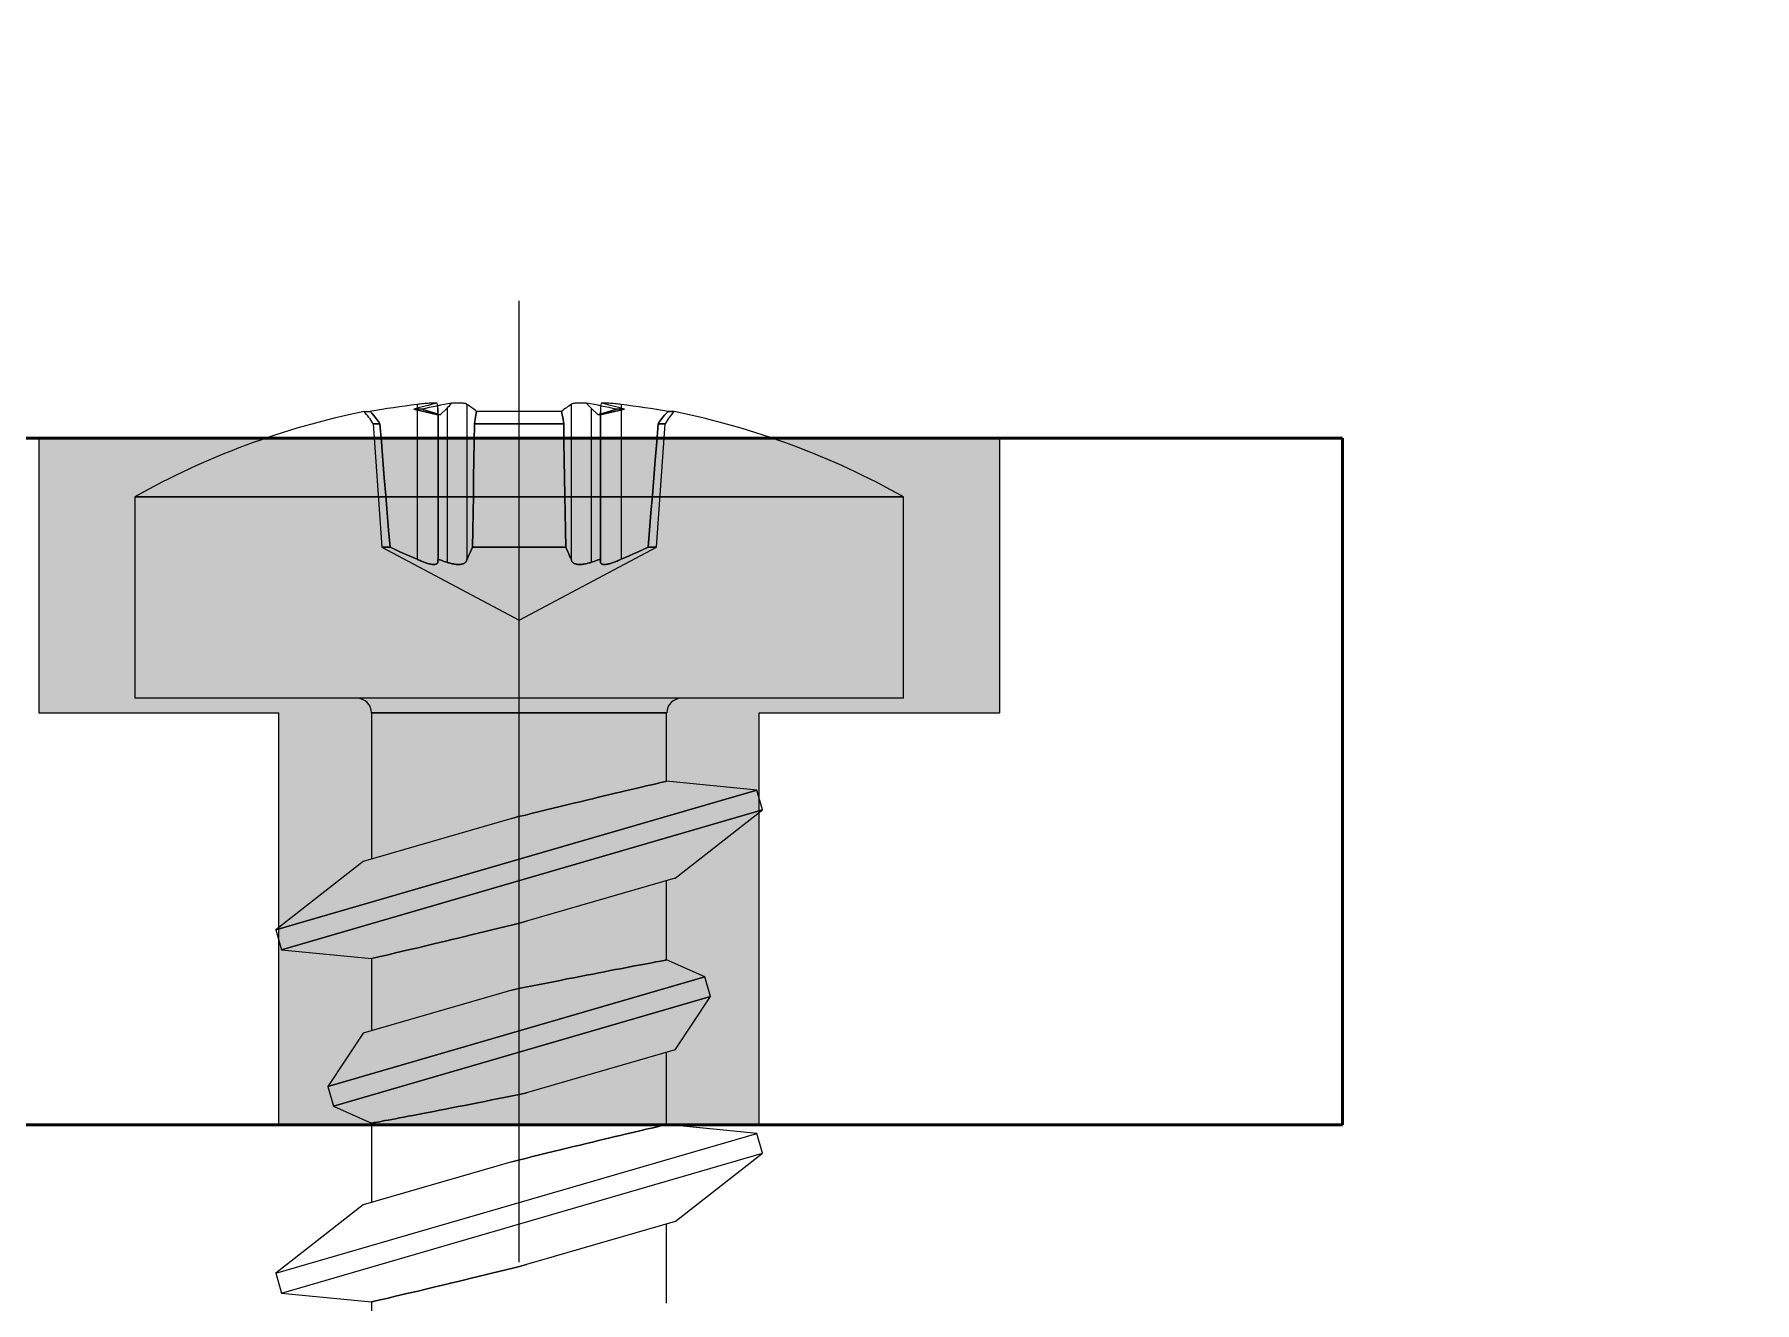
# Model space of a CAD drawing. Header units: millimetres. Extents: x -104 to 89, y -157 to 123.
# Drawn here: x 40.58 to 53.11, y 68.71 to 77.94 of the extents above; entities that cross this region are included whole.
import ezdxf

# ---------------------------------------------------------------- set-up
doc = ezdxf.new("R2010")
doc.units = ezdxf.units.MM
doc.header["$MEASUREMENT"] = 0
doc.linetypes.add('ACAD_ISO02W100', pattern=[15, 12, -3])
for name, color, linetype, lineweight, true_color in [('Board', 18, 'Continuous', 50, 0x000000), ('Board ... BD Dimensions', 18, 'Continuous', 13, 0x000000), ('bore', 18, 'Continuous', 13, 0x000000), ('Box Hatch', 9, 'Continuous', 25, 0xc0c0c0), ('Construction', 18, 'ACAD_ISO02W100', 13, 0x000000), ('Frame', 18, 'Continuous', 50, 0x000000)]:
    doc.layers.add(name, color=color, linetype=linetype, lineweight=lineweight, true_color=true_color)
doc.layers.add('MAIN-1', color=7, linetype='Continuous', true_color=0xffffff)
doc.layers.add('MAIN-2', color=7, linetype='Continuous', true_color=0xffffff)

msp = doc.modelspace()

# ---------------------------------------------------------------- hatches: boundary and pattern name
at = {"layer": 'Box Hatch'}
msp.add_hatch(color=256, dxfattribs=at).paths.add_polyline_path([(42.358, 70), (45.858, 70), (45.858, 73), (47.608, 73), (47.608, 75), (40.608, 75), (40.608, 73), (42.358, 73)], flags=0)

# ---------------------------------------------------------------- linework, layer by layer
at = {"layer": 'Board'}
for p, q in [((40.608, 75), (28.608, 75)), ((50.108, 75), (47.608, 75)), ((50.108, 70), (50.108, 75)), ((42.358, 70), (26.858, 70)), ((45.858, 70), (50.108, 70))]:
    msp.add_line(p, q, dxfattribs=at)
at = {"layer": 'Board ... BD Dimensions'}
msp.add_circle((37.593, 70), 22.174, dxfattribs=at)
at = {"layer": 'bore'}
for p, q in [((40.608, 75), (40.608, 73)), ((47.608, 75), (47.608, 73)), ((40.608, 73), (42.358, 73)), ((42.358, 70), (42.358, 73)), ((45.858, 70), (45.858, 73)), ((45.858, 73), (47.608, 73))]:
    msp.add_line(p, q, dxfattribs=at)
at = {"layer": 'Construction'}
msp.add_line((44.108, 69), (44.108, 76), dxfattribs=at)
at = {"layer": 'Frame'}
for p, q in [((40.608, 75), (47.608, 75)), ((42.358, 70), (45.858, 70))]:
    msp.add_line(p, q, dxfattribs=at)
at = {"layer": 'MAIN-1'}
for p, q in [((42.978, 75.195), (43.022, 75.195)), ((43.377, 75.248), (43.366, 75.246)), ((43.388, 75.249), (43.377, 75.248)), ((43.399, 75.25), (43.388, 75.249)), ((43.411, 75.252), (43.399, 75.25)), ((43.422, 75.253), (43.411, 75.252)), ((43.432, 75.254), (43.422, 75.253)), ((43.443, 75.254), (43.432, 75.254)), ((43.452, 75.255), (43.443, 75.254)), ((43.462, 75.256), (43.452, 75.255)), ((43.47, 75.256), (43.462, 75.256)), ((43.478, 75.256), (43.47, 75.256)), ((43.485, 75.256), (43.478, 75.256)), ((43.492, 75.256), (43.485, 75.256)), ((43.498, 75.256), (43.492, 75.256)), ((43.503, 75.256), (43.498, 75.256)), ((43.507, 75.255), (43.503, 75.256)), ((43.511, 75.255), (43.507, 75.255)), ((43.627, 75.255), (43.616, 75.255)), ((43.638, 75.256), (43.627, 75.255)), ((43.649, 75.256), (43.638, 75.256)), ((43.659, 75.256), (43.649, 75.256)), ((43.669, 75.256), (43.659, 75.256)), ((43.677, 75.256), (43.669, 75.256)), ((43.685, 75.256), (43.677, 75.256)), ((43.693, 75.256), (43.685, 75.256)), ((43.7, 75.255), (43.693, 75.256)), ((43.706, 75.254), (43.7, 75.255)), ((43.712, 75.254), (43.706, 75.254)), ((43.717, 75.253), (43.712, 75.254)), ((43.721, 75.252), (43.717, 75.253)), ((43.724, 75.25), (43.721, 75.252)), ((43.726, 75.249), (43.724, 75.25)), ((43.727, 75.248), (43.726, 75.249)), ((43.728, 75.246), (43.727, 75.248)), ((44.108, 75.195), (43.798, 75.195)), ((44.418, 75.195), (44.108, 75.195)), ((44.489, 75.248), (44.488, 75.246)), ((44.49, 75.249), (44.489, 75.248)), ((44.492, 75.25), (44.49, 75.249)), ((44.495, 75.252), (44.492, 75.25)), ((44.499, 75.253), (44.495, 75.252)), ((44.504, 75.254), (44.499, 75.253)), ((44.51, 75.254), (44.504, 75.254)), ((44.516, 75.255), (44.51, 75.254)), ((44.523, 75.256), (44.516, 75.255)), ((44.531, 75.256), (44.523, 75.256)), ((44.539, 75.256), (44.531, 75.256)), ((44.548, 75.256), (44.539, 75.256)), ((44.557, 75.256), (44.548, 75.256)), ((44.567, 75.256), (44.557, 75.256)), ((44.578, 75.256), (44.567, 75.256)), ((44.589, 75.255), (44.578, 75.256)), ((44.6, 75.255), (44.589, 75.255)), ((44.709, 75.255), (44.706, 75.255)), ((44.713, 75.256), (44.709, 75.255)), ((44.719, 75.256), (44.713, 75.256)), ((44.725, 75.256), (44.719, 75.256)), ((44.731, 75.256), (44.725, 75.256)), ((44.738, 75.256), (44.731, 75.256)), ((44.746, 75.256), (44.738, 75.256)), ((44.755, 75.256), (44.746, 75.256)), ((44.764, 75.255), (44.755, 75.256)), ((44.773, 75.254), (44.764, 75.255)), ((44.784, 75.254), (44.773, 75.254)), ((44.794, 75.253), (44.784, 75.254)), ((44.805, 75.252), (44.794, 75.253)), ((44.817, 75.25), (44.805, 75.252)), ((44.828, 75.249), (44.817, 75.25)), ((44.839, 75.248), (44.828, 75.249)), ((44.851, 75.246), (44.839, 75.248)), ((45.238, 75.195), (45.195, 75.195)), ((41.308, 74.574), (41.308, 73.108)), ((44.108, 74.574), (41.308, 74.574)), ((46.908, 74.574), (44.108, 74.574)), ((46.908, 73.108), (46.908, 74.574)), ((46.908, 73.108), (41.308, 73.108)), ((43.033, 73), (43.033, 71.936)), ((44.108, 73), (43.033, 73)), ((45.183, 73), (44.108, 73)), ((45.183, 72.503), (45.183, 73)), ((45.84, 72.439), (42.335, 71.42)), ((44.88, 72.432), (44.914, 72.44)), ((44.914, 72.44), (44.947, 72.448)), ((44.947, 72.448), (44.978, 72.455)), ((44.978, 72.455), (45.008, 72.462)), ((45.008, 72.462), (45.035, 72.469)), ((45.035, 72.469), (45.061, 72.475)), ((45.061, 72.475), (45.084, 72.48)), ((45.084, 72.48), (45.105, 72.485)), ((45.105, 72.485), (45.123, 72.489)), ((45.123, 72.489), (45.139, 72.493)), ((45.139, 72.493), (45.152, 72.496)), ((45.152, 72.496), (45.163, 72.499)), ((45.163, 72.499), (45.172, 72.501)), ((45.172, 72.501), (45.178, 72.502)), ((45.178, 72.502), (45.182, 72.503)), ((45.182, 72.503), (45.183, 72.503)), ((45.84, 72.439), (45.183, 72.503)), ((45.881, 72.295), (45.84, 72.439)), ((44.357, 72.307), (44.407, 72.319)), ((44.407, 72.319), (44.456, 72.331)), ((44.456, 72.331), (44.504, 72.343)), ((44.504, 72.343), (44.552, 72.354)), ((44.552, 72.354), (44.598, 72.365)), ((44.598, 72.365), (44.643, 72.376)), ((44.643, 72.376), (44.687, 72.386)), ((44.687, 72.386), (44.729, 72.396)), ((44.729, 72.396), (44.769, 72.406)), ((44.769, 72.406), (44.807, 72.415)), ((44.807, 72.415), (44.844, 72.424)), ((44.844, 72.424), (44.88, 72.432)), ((45.881, 72.295), (42.377, 71.276)), ((44.055, 72.232), (42.971, 71.918)), ((44.055, 72.232), (44.104, 72.245)), ((44.104, 72.245), (44.154, 72.257)), ((44.154, 72.257), (44.205, 72.27)), ((44.205, 72.27), (44.256, 72.282)), ((44.256, 72.282), (44.306, 72.294)), ((44.306, 72.294), (44.357, 72.307)), ((45.245, 71.797), (45.881, 72.295)), ((42.971, 71.918), (42.335, 71.42)), ((45.245, 71.797), (44.161, 71.483)), ((45.183, 71.202), (45.183, 71.779)), ((44.011, 71.445), (43.961, 71.433)), ((44.062, 71.458), (44.011, 71.445)), ((44.112, 71.47), (44.062, 71.458)), ((44.161, 71.483), (44.112, 71.47)), ((42.335, 71.42), (42.377, 71.276)), ((43.447, 71.309), (43.409, 71.3)), ((43.487, 71.319), (43.447, 71.309)), ((43.529, 71.329), (43.487, 71.319)), ((43.573, 71.339), (43.529, 71.329)), ((43.618, 71.35), (43.573, 71.339)), ((43.664, 71.361), (43.618, 71.35)), ((43.712, 71.372), (43.664, 71.361)), ((43.76, 71.384), (43.712, 71.372)), ((43.81, 71.396), (43.76, 71.384)), ((43.86, 71.408), (43.81, 71.396)), ((43.91, 71.421), (43.86, 71.408)), ((43.961, 71.433), (43.91, 71.421)), ((42.377, 71.276), (43.033, 71.212)), ((43.033, 71.212), (43.033, 70.686)), ((43.034, 71.212), (43.033, 71.212)), ((43.038, 71.213), (43.034, 71.212)), ((43.044, 71.214), (43.038, 71.213)), ((43.053, 71.216), (43.044, 71.214)), ((43.064, 71.219), (43.053, 71.216)), ((43.077, 71.222), (43.064, 71.219)), ((43.093, 71.226), (43.077, 71.222)), ((43.111, 71.23), (43.093, 71.226)), ((43.132, 71.235), (43.111, 71.23)), ((43.155, 71.24), (43.132, 71.235)), ((43.181, 71.246), (43.155, 71.24)), ((43.208, 71.253), (43.181, 71.246)), ((43.238, 71.26), (43.208, 71.253)), ((43.269, 71.267), (43.238, 71.26)), ((43.302, 71.275), (43.269, 71.267)), ((43.336, 71.283), (43.302, 71.275)), ((43.372, 71.291), (43.336, 71.283)), ((43.409, 71.3), (43.372, 71.291)), ((45.062, 71.179), (45.085, 71.183)), ((45.085, 71.183), (45.105, 71.187)), ((45.105, 71.187), (45.123, 71.191)), ((45.123, 71.191), (45.139, 71.194)), ((45.139, 71.194), (45.153, 71.196)), ((45.153, 71.196), (45.164, 71.198)), ((45.164, 71.198), (45.172, 71.2)), ((45.172, 71.2), (45.178, 71.201)), ((45.178, 71.201), (45.182, 71.202)), ((45.182, 71.202), (45.183, 71.202)), ((45.46, 71.079), (45.183, 71.202)), ((45.46, 71.079), (42.714, 70.28)), ((44.408, 71.053), (44.457, 71.063)), ((44.457, 71.063), (44.506, 71.072)), ((44.506, 71.072), (44.553, 71.081)), ((44.553, 71.081), (44.6, 71.09)), ((44.6, 71.09), (44.645, 71.099)), ((44.645, 71.099), (44.689, 71.108)), ((44.689, 71.108), (44.731, 71.116)), ((44.731, 71.116), (44.771, 71.124)), ((44.771, 71.124), (44.809, 71.131)), ((44.809, 71.131), (44.846, 71.138)), ((44.846, 71.138), (44.882, 71.145)), ((44.882, 71.145), (44.916, 71.151)), ((44.916, 71.151), (44.949, 71.158)), ((44.949, 71.158), (44.98, 71.164)), ((44.98, 71.164), (45.009, 71.169)), ((45.009, 71.169), (45.036, 71.174)), ((45.036, 71.174), (45.062, 71.179)), ((45.502, 70.935), (45.46, 71.079)), ((45.502, 70.935), (42.756, 70.136)), ((44.055, 70.982), (42.971, 70.668)), ((44.055, 70.982), (44.104, 70.993)), ((44.104, 70.993), (44.155, 71.003)), ((44.155, 71.003), (44.206, 71.013)), ((44.206, 71.013), (44.256, 71.023)), ((44.256, 71.023), (44.307, 71.033)), ((44.307, 71.033), (44.358, 71.043)), ((44.358, 71.043), (44.408, 71.053)), ((45.245, 70.547), (45.502, 70.935)), ((42.971, 70.668), (42.714, 70.28)), ((45.245, 70.547), (44.161, 70.233)), ((45.183, 70.003), (45.183, 70.529)), ((42.714, 70.28), (42.756, 70.136)), ((43.909, 70.182), (43.858, 70.172)), ((43.96, 70.192), (43.909, 70.182)), ((44.011, 70.202), (43.96, 70.192)), ((44.061, 70.212), (44.011, 70.202)), ((44.112, 70.222), (44.061, 70.212)), ((44.161, 70.233), (44.112, 70.222)), ((42.756, 70.136), (43.033, 70.013)), ((43.268, 70.057), (43.236, 70.051)), ((43.3, 70.064), (43.268, 70.057)), ((43.335, 70.07), (43.3, 70.064)), ((43.37, 70.077), (43.335, 70.07)), ((43.407, 70.084), (43.37, 70.077)), ((43.445, 70.091), (43.407, 70.084)), ((43.486, 70.099), (43.445, 70.091)), ((43.528, 70.107), (43.486, 70.099)), ((43.571, 70.116), (43.528, 70.107)), ((43.616, 70.125), (43.571, 70.116)), ((43.663, 70.134), (43.616, 70.125)), ((43.71, 70.143), (43.663, 70.134)), ((43.759, 70.152), (43.71, 70.143)), ((43.808, 70.162), (43.759, 70.152)), ((43.858, 70.172), (43.808, 70.162)), ((42.335, 68.92), (45.84, 69.939)), ((43.033, 70.013), (43.033, 69.436)), ((43.034, 70.013), (43.033, 70.013)), ((43.038, 70.014), (43.034, 70.013)), ((43.044, 70.015), (43.038, 70.014)), ((43.053, 70.017), (43.044, 70.015)), ((43.063, 70.019), (43.053, 70.017)), ((43.077, 70.021), (43.063, 70.019)), ((43.093, 70.024), (43.077, 70.021)), ((43.111, 70.028), (43.093, 70.024)), ((43.131, 70.032), (43.111, 70.028)), ((43.155, 70.036), (43.131, 70.032)), ((43.18, 70.041), (43.155, 70.036)), ((43.207, 70.046), (43.18, 70.041)), ((43.236, 70.051), (43.207, 70.046)), ((44.844, 69.924), (44.88, 69.932)), ((44.88, 69.932), (44.914, 69.94)), ((44.914, 69.94), (44.947, 69.948)), ((44.947, 69.948), (44.978, 69.955)), ((44.978, 69.955), (45.008, 69.962)), ((45.008, 69.962), (45.035, 69.969)), ((45.035, 69.969), (45.061, 69.975)), ((45.061, 69.975), (45.084, 69.98)), ((45.084, 69.98), (45.105, 69.985)), ((45.105, 69.985), (45.123, 69.989)), ((45.123, 69.989), (45.139, 69.993)), ((45.139, 69.993), (45.152, 69.996)), ((45.152, 69.996), (45.163, 69.999)), ((45.163, 69.999), (45.172, 70.001)), ((45.172, 70.001), (45.178, 70.002)), ((45.178, 70.002), (45.182, 70.003)), ((45.182, 70.003), (45.183, 70.003)), ((45.84, 69.939), (45.183, 70.003)), ((45.881, 69.795), (45.84, 69.939)), ((44.306, 69.794), (44.357, 69.807)), ((44.357, 69.807), (44.407, 69.819)), ((44.407, 69.819), (44.456, 69.831)), ((44.456, 69.831), (44.504, 69.843)), ((44.504, 69.843), (44.552, 69.854)), ((44.552, 69.854), (44.598, 69.865)), ((44.598, 69.865), (44.643, 69.876)), ((44.643, 69.876), (44.687, 69.886)), ((44.687, 69.886), (44.729, 69.896)), ((44.729, 69.896), (44.769, 69.906)), ((44.769, 69.906), (44.807, 69.915)), ((44.807, 69.915), (44.844, 69.924)), ((42.377, 68.776), (45.881, 69.795)), ((44.055, 69.732), (42.971, 69.418)), ((44.055, 69.732), (44.104, 69.745)), ((44.104, 69.745), (44.154, 69.757)), ((44.154, 69.757), (44.205, 69.77)), ((44.205, 69.77), (44.256, 69.782)), ((44.256, 69.782), (44.306, 69.794)), ((45.245, 69.297), (45.881, 69.795)), ((42.971, 69.418), (42.335, 68.92)), ((45.245, 69.297), (44.161, 68.983)), ((45.183, 68.702), (45.183, 69.279)), ((43.961, 68.933), (43.91, 68.921)), ((44.011, 68.945), (43.961, 68.933)), ((44.062, 68.958), (44.011, 68.945)), ((44.112, 68.97), (44.062, 68.958)), ((44.161, 68.983), (44.112, 68.97)), ((42.335, 68.92), (42.377, 68.776)), ((43.447, 68.809), (43.409, 68.8)), ((43.487, 68.819), (43.447, 68.809)), ((43.529, 68.829), (43.487, 68.819)), ((43.573, 68.839), (43.529, 68.829)), ((43.618, 68.85), (43.573, 68.839)), ((43.664, 68.861), (43.618, 68.85)), ((43.712, 68.872), (43.664, 68.861)), ((43.76, 68.884), (43.712, 68.872)), ((43.81, 68.896), (43.76, 68.884)), ((43.86, 68.908), (43.81, 68.896)), ((43.91, 68.921), (43.86, 68.908)), ((42.377, 68.776), (43.033, 68.712)), ((43.033, 68.712), (43.033, 68.186)), ((43.034, 68.712), (43.033, 68.712)), ((43.038, 68.713), (43.034, 68.712)), ((43.044, 68.714), (43.038, 68.713)), ((43.053, 68.716), (43.044, 68.714)), ((43.064, 68.719), (43.053, 68.716)), ((43.077, 68.722), (43.064, 68.719)), ((43.093, 68.726), (43.077, 68.722)), ((43.111, 68.73), (43.093, 68.726)), ((43.132, 68.735), (43.111, 68.73)), ((43.155, 68.74), (43.132, 68.735)), ((43.181, 68.746), (43.155, 68.74)), ((43.208, 68.753), (43.181, 68.746)), ((43.238, 68.76), (43.208, 68.753)), ((43.269, 68.767), (43.238, 68.76)), ((43.302, 68.775), (43.269, 68.767)), ((43.336, 68.783), (43.302, 68.775)), ((43.372, 68.791), (43.336, 68.783)), ((43.409, 68.8), (43.372, 68.791))]:
    msp.add_line(p, q, dxfattribs=at)
for centre, radius, start, end in [((44.108, 69.595), 5.712, 101.4074, 119.3528), ((44.108, 69.595), 5.712, 60.6472, 78.5926), ((42.926, 73), 0.107, 360, 90), ((45.291, 73), 0.107, 90, 180)]:
    msp.add_arc(centre, radius, start, end, dxfattribs=at)
for centre, major_axis, ratio, start_param, end_param in [((44.003, 69.595), (0, 5.688), 0.979583, 0.11467, 0.177083), ((46.008, 71.657), (-3.383, 3.117), 0.560986, 5.90458, 5.965391), ((44.783, 74.848), (-2.016, 0.259), 0.126491, 5.485703, 5.526132), ((42.209, 71.657), (-3.383, -3.117), 0.560986, 3.856661, 3.917472), ((43.366, 75.353), (-0.13, 0.189), 0.394712, 3.803593, 3.920305), ((43.597, 69.595), (0, 5.688), 0.201042, 6.106103, 6.168515), ((44.619, 69.595), (0, -5.688), 0.201042, 3.256262, 3.318675), ((46.008, 71.657), (-3.383, 3.117), 0.560986, 5.507306, 5.568117), ((44.851, 75.353), (0.13, 0.189), 0.394712, 2.36288, 2.479592), ((42.209, 71.657), (-3.383, -3.117), 0.560986, 3.459387, 3.520198), ((43.433, 74.848), (-2.016, -0.259), 0.126491, 3.898646, 3.939075), ((44.213, 69.595), (0, -5.688), 0.979583, 2.96451, 3.026923)]:
    msp.add_ellipse(centre, major_axis=major_axis, ratio=ratio, start_param=start_param, end_param=end_param, dxfattribs=at)
at = {"layer": 'MAIN-2'}
for p, q in [((43.035, 75.182), (43.022, 75.195)), ((43.022, 75.195), (43.035, 75.182)), ((43.517, 75.171), (43.34, 75.211)), ((43.34, 75.211), (43.517, 75.171)), ((43.366, 75.246), (43.366, 74.119)), ((43.366, 75.246), (43.366, 74.119)), ((43.399, 75.211), (43.532, 75.171)), ((43.532, 75.171), (43.399, 75.211)), ((43.516, 75.22), (43.516, 74.097)), ((43.517, 75.171), (43.516, 75.22)), ((43.516, 75.22), (43.516, 74.097)), ((43.532, 75.171), (43.583, 75.22)), ((43.583, 75.22), (43.532, 75.171)), ((43.583, 75.22), (43.583, 74.097)), ((43.583, 75.22), (43.583, 74.097)), ((43.728, 75.246), (43.728, 74.119)), ((43.728, 75.246), (43.728, 74.119)), ((43.798, 75.195), (43.796, 75.182)), ((43.796, 75.182), (43.798, 75.195)), ((44.418, 75.195), (44.42, 75.182)), ((44.42, 75.182), (44.418, 75.195)), ((44.488, 75.246), (44.488, 74.119)), ((44.488, 75.246), (44.488, 74.119)), ((44.633, 75.22), (44.633, 74.097)), ((44.633, 75.22), (44.684, 75.171)), ((44.684, 75.171), (44.633, 75.22)), ((44.633, 75.22), (44.633, 74.097)), ((44.684, 75.171), (44.818, 75.211)), ((44.818, 75.211), (44.684, 75.171)), ((44.701, 75.22), (44.699, 75.171)), ((44.876, 75.211), (44.699, 75.171)), ((44.699, 75.171), (44.876, 75.211)), ((44.701, 75.22), (44.701, 74.097)), ((44.701, 75.22), (44.701, 74.097)), ((44.851, 75.246), (44.851, 74.119)), ((44.851, 75.246), (44.851, 74.119)), ((45.195, 75.195), (45.181, 75.182)), ((45.181, 75.182), (45.195, 75.195)), ((45.195, 75.195), (45.238, 75.195)), ((43.048, 75.168), (43.035, 75.182)), ((43.035, 75.182), (43.048, 75.168)), ((43.044, 75.106), (43.108, 74.207)), ((43.044, 75.106), (43.094, 75.106)), ((43.094, 75.106), (43.044, 75.106)), ((43.06, 75.154), (43.048, 75.168)), ((43.048, 75.168), (43.06, 75.154)), ((43.072, 75.138), (43.06, 75.154)), ((43.06, 75.154), (43.072, 75.138)), ((43.084, 75.122), (43.072, 75.138)), ((43.072, 75.138), (43.084, 75.122)), ((43.094, 75.106), (43.084, 75.122)), ((43.084, 75.122), (43.094, 75.106)), ((43.094, 75.106), (43.105, 74.973)), ((43.105, 74.973), (43.094, 75.106)), ((43.517, 75.171), (43.518, 75.173)), ((43.518, 75.173), (43.517, 75.171)), ((43.518, 75.173), (43.532, 75.171)), ((43.532, 75.171), (43.518, 75.173)), ((43.518, 75.173), (43.518, 74.12)), ((43.518, 75.173), (43.518, 74.12)), ((43.783, 75.106), (43.781, 74.973)), ((43.781, 74.973), (43.783, 75.106)), ((43.786, 75.122), (43.783, 75.106)), ((43.783, 75.106), (43.786, 75.122)), ((44.108, 75.106), (43.783, 75.106)), ((43.783, 75.106), (44.108, 75.106)), ((43.788, 75.138), (43.786, 75.122)), ((43.786, 75.122), (43.788, 75.138)), ((43.79, 75.154), (43.788, 75.138)), ((43.788, 75.138), (43.79, 75.154)), ((43.793, 75.168), (43.79, 75.154)), ((43.79, 75.154), (43.793, 75.168)), ((43.796, 75.182), (43.793, 75.168)), ((43.793, 75.168), (43.796, 75.182)), ((44.108, 75.106), (44.433, 75.106)), ((44.433, 75.106), (44.108, 75.106)), ((44.42, 75.182), (44.423, 75.168)), ((44.423, 75.168), (44.42, 75.182)), ((44.423, 75.168), (44.426, 75.154)), ((44.426, 75.154), (44.423, 75.168)), ((44.426, 75.154), (44.428, 75.138)), ((44.428, 75.138), (44.426, 75.154)), ((44.428, 75.138), (44.431, 75.122)), ((44.431, 75.122), (44.428, 75.138)), ((44.431, 75.122), (44.433, 75.106)), ((44.433, 75.106), (44.431, 75.122)), ((44.435, 74.973), (44.433, 75.106)), ((44.433, 75.106), (44.435, 74.973)), ((44.684, 75.171), (44.698, 75.173)), ((44.698, 75.173), (44.684, 75.171)), ((44.698, 75.173), (44.699, 75.171)), ((44.699, 75.171), (44.698, 75.173)), ((44.698, 75.173), (44.698, 74.12)), ((44.698, 75.173), (44.698, 74.12)), ((45.108, 74.207), (45.173, 75.106)), ((45.111, 74.973), (45.122, 75.106)), ((45.122, 75.106), (45.111, 74.973)), ((45.132, 75.122), (45.122, 75.106)), ((45.122, 75.106), (45.132, 75.122)), ((45.122, 75.106), (45.173, 75.106)), ((45.173, 75.106), (45.122, 75.106)), ((45.144, 75.138), (45.132, 75.122)), ((45.132, 75.122), (45.144, 75.138)), ((45.156, 75.154), (45.144, 75.138)), ((45.144, 75.138), (45.156, 75.154)), ((45.168, 75.168), (45.156, 75.154)), ((45.156, 75.154), (45.168, 75.168)), ((45.181, 75.182), (45.168, 75.168)), ((45.168, 75.168), (45.181, 75.182)), ((43.105, 74.973), (43.116, 74.841)), ((43.116, 74.841), (43.105, 74.973)), ((43.781, 74.973), (43.779, 74.841)), ((43.779, 74.841), (43.781, 74.973)), ((44.437, 74.841), (44.435, 74.973)), ((44.435, 74.973), (44.437, 74.841)), ((45.1, 74.841), (45.111, 74.973)), ((45.111, 74.973), (45.1, 74.841)), ((43.116, 74.841), (43.126, 74.712)), ((43.126, 74.712), (43.116, 74.841)), ((43.779, 74.841), (43.777, 74.712)), ((43.777, 74.712), (43.779, 74.841)), ((44.439, 74.712), (44.437, 74.841)), ((44.437, 74.841), (44.439, 74.712)), ((45.09, 74.712), (45.1, 74.841)), ((45.1, 74.841), (45.09, 74.712)), ((43.126, 74.712), (43.137, 74.583)), ((43.137, 74.583), (43.126, 74.712)), ((43.777, 74.712), (43.775, 74.583)), ((43.775, 74.583), (43.777, 74.712)), ((44.441, 74.583), (44.439, 74.712)), ((44.439, 74.712), (44.441, 74.583)), ((45.079, 74.583), (45.09, 74.712)), ((45.09, 74.712), (45.079, 74.583)), ((41.308, 74.574), (44.108, 74.574)), ((43.137, 74.583), (43.147, 74.457)), ((43.147, 74.457), (43.137, 74.583)), ((43.775, 74.583), (43.773, 74.457)), ((43.773, 74.457), (43.775, 74.583)), ((44.108, 74.574), (46.908, 74.574)), ((44.444, 74.457), (44.441, 74.583)), ((44.441, 74.583), (44.444, 74.457)), ((45.069, 74.457), (45.079, 74.583)), ((45.079, 74.583), (45.069, 74.457)), ((43.147, 74.457), (43.157, 74.331)), ((43.157, 74.331), (43.147, 74.457)), ((43.773, 74.457), (43.77, 74.331)), ((43.77, 74.331), (43.773, 74.457)), ((44.446, 74.331), (44.444, 74.457)), ((44.444, 74.457), (44.446, 74.331)), ((45.059, 74.331), (45.069, 74.457)), ((45.069, 74.457), (45.059, 74.331)), ((43.157, 74.331), (43.168, 74.207)), ((43.168, 74.207), (43.157, 74.331)), ((43.77, 74.331), (43.768, 74.207)), ((43.768, 74.207), (43.77, 74.331)), ((44.448, 74.207), (44.446, 74.331)), ((44.446, 74.331), (44.448, 74.207)), ((45.049, 74.207), (45.059, 74.331)), ((45.059, 74.331), (45.049, 74.207)), ((43.108, 74.207), (44.108, 73.676)), ((43.168, 74.207), (43.108, 74.207)), ((43.108, 74.207), (43.168, 74.207)), ((43.205, 74.19), (43.168, 74.207)), ((43.168, 74.207), (43.205, 74.19)), ((43.768, 74.207), (43.761, 74.19)), ((43.761, 74.19), (43.768, 74.207)), ((44.448, 74.207), (43.768, 74.207)), ((43.768, 74.207), (44.448, 74.207)), ((44.108, 73.676), (45.108, 74.207)), ((44.455, 74.19), (44.448, 74.207)), ((44.448, 74.207), (44.455, 74.19)), ((45.049, 74.207), (45.011, 74.19)), ((45.011, 74.19), (45.049, 74.207)), ((45.108, 74.207), (45.049, 74.207)), ((45.049, 74.207), (45.108, 74.207)), ((43.24, 74.174), (43.205, 74.19)), ((43.205, 74.19), (43.24, 74.174)), ((43.274, 74.159), (43.24, 74.174)), ((43.24, 74.174), (43.274, 74.159)), ((43.306, 74.145), (43.274, 74.159)), ((43.274, 74.159), (43.306, 74.145)), ((43.336, 74.132), (43.306, 74.145)), ((43.306, 74.145), (43.336, 74.132)), ((43.366, 74.119), (43.336, 74.132)), ((43.336, 74.132), (43.366, 74.119)), ((43.373, 74.116), (43.366, 74.119)), ((43.366, 74.119), (43.373, 74.116)), ((43.38, 74.113), (43.373, 74.116)), ((43.373, 74.116), (43.38, 74.113)), ((43.387, 74.109), (43.38, 74.113)), ((43.38, 74.113), (43.387, 74.109)), ((43.395, 74.106), (43.387, 74.109)), ((43.387, 74.109), (43.395, 74.106)), ((43.402, 74.103), (43.395, 74.106)), ((43.395, 74.106), (43.402, 74.103)), ((43.409, 74.101), (43.402, 74.103)), ((43.402, 74.103), (43.409, 74.101)), ((43.415, 74.098), (43.409, 74.101)), ((43.409, 74.101), (43.415, 74.098)), ((43.422, 74.096), (43.415, 74.098)), ((43.415, 74.098), (43.422, 74.096)), ((43.429, 74.093), (43.422, 74.096)), ((43.422, 74.096), (43.429, 74.093)), ((43.436, 74.091), (43.429, 74.093)), ((43.429, 74.093), (43.436, 74.091)), ((43.443, 74.089), (43.436, 74.091)), ((43.436, 74.091), (43.443, 74.089)), ((43.45, 74.087), (43.443, 74.089)), ((43.443, 74.089), (43.45, 74.087)), ((43.456, 74.085), (43.45, 74.087)), ((43.45, 74.087), (43.456, 74.085)), ((43.462, 74.084), (43.456, 74.085)), ((43.456, 74.085), (43.462, 74.084)), ((43.468, 74.083), (43.462, 74.084)), ((43.462, 74.084), (43.468, 74.083)), ((43.474, 74.082), (43.468, 74.083)), ((43.468, 74.083), (43.474, 74.082)), ((43.479, 74.082), (43.474, 74.082)), ((43.474, 74.082), (43.479, 74.082)), ((43.484, 74.081), (43.479, 74.082)), ((43.479, 74.082), (43.484, 74.081)), ((43.489, 74.081), (43.484, 74.081)), ((43.484, 74.081), (43.489, 74.081)), ((43.493, 74.081), (43.489, 74.081)), ((43.489, 74.081), (43.493, 74.081)), ((43.497, 74.082), (43.493, 74.081)), ((43.493, 74.081), (43.497, 74.082)), ((43.5, 74.083), (43.497, 74.082)), ((43.497, 74.082), (43.5, 74.083)), ((43.504, 74.084), (43.5, 74.083)), ((43.5, 74.083), (43.504, 74.084)), ((43.507, 74.085), (43.504, 74.084)), ((43.504, 74.084), (43.507, 74.085)), ((43.509, 74.086), (43.507, 74.085)), ((43.507, 74.085), (43.509, 74.086)), ((43.511, 74.088), (43.509, 74.086)), ((43.509, 74.086), (43.511, 74.088)), ((43.513, 74.09), (43.511, 74.088)), ((43.511, 74.088), (43.513, 74.09)), ((43.514, 74.092), (43.513, 74.09)), ((43.513, 74.09), (43.514, 74.092)), ((43.515, 74.094), (43.514, 74.092)), ((43.514, 74.092), (43.515, 74.094)), ((43.516, 74.097), (43.515, 74.094)), ((43.515, 74.094), (43.516, 74.097)), ((43.517, 74.108), (43.516, 74.104)), ((43.516, 74.104), (43.517, 74.108)), ((43.516, 74.104), (43.516, 74.1)), ((43.516, 74.1), (43.516, 74.104)), ((43.516, 74.1), (43.516, 74.097)), ((43.516, 74.097), (43.516, 74.1)), ((43.518, 74.12), (43.517, 74.116)), ((43.517, 74.116), (43.518, 74.12)), ((43.517, 74.116), (43.517, 74.112)), ((43.517, 74.112), (43.517, 74.116)), ((43.517, 74.112), (43.517, 74.108)), ((43.517, 74.108), (43.517, 74.112)), ((43.529, 74.116), (43.518, 74.12)), ((43.518, 74.12), (43.529, 74.116)), ((43.54, 74.112), (43.529, 74.116)), ((43.529, 74.116), (43.54, 74.112)), ((43.551, 74.108), (43.54, 74.112)), ((43.54, 74.112), (43.551, 74.108)), ((43.562, 74.104), (43.551, 74.108)), ((43.551, 74.108), (43.562, 74.104)), ((43.572, 74.1), (43.562, 74.104)), ((43.562, 74.104), (43.572, 74.1)), ((43.583, 74.097), (43.572, 74.1)), ((43.572, 74.1), (43.583, 74.097)), ((43.591, 74.094), (43.583, 74.097)), ((43.583, 74.097), (43.591, 74.094)), ((43.598, 74.092), (43.591, 74.094)), ((43.591, 74.094), (43.598, 74.092)), ((43.606, 74.09), (43.598, 74.092)), ((43.598, 74.092), (43.606, 74.09)), ((43.613, 74.088), (43.606, 74.09)), ((43.606, 74.09), (43.613, 74.088)), ((43.621, 74.086), (43.613, 74.088)), ((43.613, 74.088), (43.621, 74.086)), ((43.629, 74.085), (43.621, 74.086)), ((43.621, 74.086), (43.629, 74.085)), ((43.636, 74.084), (43.629, 74.085)), ((43.629, 74.085), (43.636, 74.084)), ((43.643, 74.083), (43.636, 74.084)), ((43.636, 74.084), (43.643, 74.083)), ((43.65, 74.082), (43.643, 74.083)), ((43.643, 74.083), (43.65, 74.082)), ((43.657, 74.081), (43.65, 74.082)), ((43.65, 74.082), (43.657, 74.081)), ((43.663, 74.081), (43.657, 74.081)), ((43.657, 74.081), (43.663, 74.081)), ((43.67, 74.081), (43.663, 74.081)), ((43.663, 74.081), (43.67, 74.081)), ((43.676, 74.082), (43.67, 74.081)), ((43.67, 74.081), (43.676, 74.082)), ((43.681, 74.082), (43.676, 74.082)), ((43.676, 74.082), (43.681, 74.082)), ((43.687, 74.083), (43.681, 74.082)), ((43.681, 74.082), (43.687, 74.083)), ((43.692, 74.084), (43.687, 74.083)), ((43.687, 74.083), (43.692, 74.084)), ((43.697, 74.085), (43.692, 74.084)), ((43.692, 74.084), (43.697, 74.085)), ((43.702, 74.087), (43.697, 74.085)), ((43.697, 74.085), (43.702, 74.087)), ((43.706, 74.089), (43.702, 74.087)), ((43.702, 74.087), (43.706, 74.089)), ((43.71, 74.091), (43.706, 74.089)), ((43.706, 74.089), (43.71, 74.091)), ((43.713, 74.093), (43.71, 74.091)), ((43.71, 74.091), (43.713, 74.093)), ((43.717, 74.096), (43.713, 74.093)), ((43.713, 74.093), (43.717, 74.096)), ((43.719, 74.098), (43.717, 74.096)), ((43.717, 74.096), (43.719, 74.098)), ((43.721, 74.101), (43.719, 74.098)), ((43.719, 74.098), (43.721, 74.101)), ((43.723, 74.103), (43.721, 74.101)), ((43.721, 74.101), (43.723, 74.103)), ((43.725, 74.106), (43.723, 74.103)), ((43.723, 74.103), (43.725, 74.106)), ((43.726, 74.109), (43.725, 74.106)), ((43.725, 74.106), (43.726, 74.109)), ((43.727, 74.113), (43.726, 74.109)), ((43.726, 74.109), (43.727, 74.113)), ((43.728, 74.116), (43.727, 74.113)), ((43.727, 74.113), (43.728, 74.116)), ((43.734, 74.132), (43.728, 74.119)), ((43.728, 74.119), (43.734, 74.132)), ((43.728, 74.119), (43.728, 74.116)), ((43.728, 74.116), (43.728, 74.119)), ((43.74, 74.145), (43.734, 74.132)), ((43.734, 74.132), (43.74, 74.145)), ((43.747, 74.159), (43.74, 74.145)), ((43.74, 74.145), (43.747, 74.159)), ((43.753, 74.174), (43.747, 74.159)), ((43.747, 74.159), (43.753, 74.174)), ((43.761, 74.19), (43.753, 74.174)), ((43.753, 74.174), (43.761, 74.19)), ((44.463, 74.174), (44.455, 74.19)), ((44.455, 74.19), (44.463, 74.174)), ((44.47, 74.159), (44.463, 74.174)), ((44.463, 74.174), (44.47, 74.159)), ((44.476, 74.145), (44.47, 74.159)), ((44.47, 74.159), (44.476, 74.145)), ((44.482, 74.132), (44.476, 74.145)), ((44.476, 74.145), (44.482, 74.132)), ((44.488, 74.119), (44.482, 74.132)), ((44.482, 74.132), (44.488, 74.119)), ((44.489, 74.116), (44.488, 74.119)), ((44.488, 74.119), (44.489, 74.116)), ((44.489, 74.113), (44.489, 74.116)), ((44.489, 74.116), (44.489, 74.113)), ((44.49, 74.109), (44.489, 74.113)), ((44.489, 74.113), (44.49, 74.109)), ((44.491, 74.106), (44.49, 74.109)), ((44.49, 74.109), (44.491, 74.106)), ((44.493, 74.103), (44.491, 74.106)), ((44.491, 74.106), (44.493, 74.103)), ((44.495, 74.101), (44.493, 74.103)), ((44.493, 74.103), (44.495, 74.101)), ((44.497, 74.098), (44.495, 74.101)), ((44.495, 74.101), (44.497, 74.098)), ((44.5, 74.096), (44.497, 74.098)), ((44.497, 74.098), (44.5, 74.096)), ((44.503, 74.093), (44.5, 74.096)), ((44.5, 74.096), (44.503, 74.093)), ((44.506, 74.091), (44.503, 74.093)), ((44.503, 74.093), (44.506, 74.091)), ((44.51, 74.089), (44.506, 74.091)), ((44.506, 74.091), (44.51, 74.089)), ((44.514, 74.087), (44.51, 74.089)), ((44.51, 74.089), (44.514, 74.087)), ((44.519, 74.085), (44.514, 74.087)), ((44.514, 74.087), (44.519, 74.085)), ((44.524, 74.084), (44.519, 74.085)), ((44.519, 74.085), (44.524, 74.084)), ((44.529, 74.083), (44.524, 74.084)), ((44.524, 74.084), (44.529, 74.083)), ((44.535, 74.082), (44.529, 74.083)), ((44.529, 74.083), (44.535, 74.082)), ((44.541, 74.082), (44.535, 74.082)), ((44.535, 74.082), (44.541, 74.082)), ((44.547, 74.081), (44.541, 74.082)), ((44.541, 74.082), (44.547, 74.081)), ((44.553, 74.081), (44.547, 74.081)), ((44.547, 74.081), (44.553, 74.081)), ((44.559, 74.081), (44.553, 74.081)), ((44.553, 74.081), (44.559, 74.081)), ((44.566, 74.082), (44.559, 74.081)), ((44.559, 74.081), (44.566, 74.082)), ((44.573, 74.083), (44.566, 74.082)), ((44.566, 74.082), (44.573, 74.083)), ((44.58, 74.084), (44.573, 74.083)), ((44.573, 74.083), (44.58, 74.084)), ((44.587, 74.085), (44.58, 74.084)), ((44.58, 74.084), (44.587, 74.085)), ((44.595, 74.086), (44.587, 74.085)), ((44.587, 74.085), (44.595, 74.086)), ((44.603, 74.088), (44.595, 74.086)), ((44.595, 74.086), (44.603, 74.088)), ((44.61, 74.09), (44.603, 74.088)), ((44.603, 74.088), (44.61, 74.09)), ((44.618, 74.092), (44.61, 74.09)), ((44.61, 74.09), (44.618, 74.092)), ((44.626, 74.094), (44.618, 74.092)), ((44.618, 74.092), (44.626, 74.094)), ((44.633, 74.097), (44.626, 74.094)), ((44.626, 74.094), (44.633, 74.097)), ((44.644, 74.1), (44.633, 74.097)), ((44.633, 74.097), (44.644, 74.1)), ((44.654, 74.104), (44.644, 74.1)), ((44.644, 74.1), (44.654, 74.104)), ((44.665, 74.108), (44.654, 74.104)), ((44.654, 74.104), (44.665, 74.108)), ((44.676, 74.112), (44.665, 74.108)), ((44.665, 74.108), (44.676, 74.112)), ((44.687, 74.116), (44.676, 74.112)), ((44.676, 74.112), (44.687, 74.116)), ((44.698, 74.12), (44.687, 74.116)), ((44.687, 74.116), (44.698, 74.12)), ((44.699, 74.116), (44.698, 74.12)), ((44.698, 74.12), (44.699, 74.116)), ((44.699, 74.112), (44.699, 74.116)), ((44.699, 74.116), (44.699, 74.112)), ((44.7, 74.108), (44.699, 74.112)), ((44.699, 74.112), (44.7, 74.108)), ((44.7, 74.104), (44.7, 74.108)), ((44.7, 74.108), (44.7, 74.104)), ((44.7, 74.1), (44.7, 74.104)), ((44.7, 74.104), (44.7, 74.1)), ((44.701, 74.097), (44.7, 74.1)), ((44.7, 74.1), (44.701, 74.097)), ((44.701, 74.094), (44.701, 74.097)), ((44.701, 74.097), (44.701, 74.094)), ((44.702, 74.092), (44.701, 74.094)), ((44.701, 74.094), (44.702, 74.092)), ((44.703, 74.09), (44.702, 74.092)), ((44.702, 74.092), (44.703, 74.09)), ((44.705, 74.088), (44.703, 74.09)), ((44.703, 74.09), (44.705, 74.088)), ((44.707, 74.086), (44.705, 74.088)), ((44.705, 74.088), (44.707, 74.086)), ((44.709, 74.085), (44.707, 74.086)), ((44.707, 74.086), (44.709, 74.085)), ((44.712, 74.084), (44.709, 74.085)), ((44.709, 74.085), (44.712, 74.084)), ((44.716, 74.083), (44.712, 74.084)), ((44.712, 74.084), (44.716, 74.083)), ((44.719, 74.082), (44.716, 74.083)), ((44.716, 74.083), (44.719, 74.082)), ((44.723, 74.081), (44.719, 74.082)), ((44.719, 74.082), (44.723, 74.081)), ((44.727, 74.081), (44.723, 74.081)), ((44.723, 74.081), (44.727, 74.081)), ((44.732, 74.081), (44.727, 74.081)), ((44.727, 74.081), (44.732, 74.081)), ((44.737, 74.082), (44.732, 74.081)), ((44.732, 74.081), (44.737, 74.082)), ((44.742, 74.082), (44.737, 74.082)), ((44.737, 74.082), (44.742, 74.082)), ((44.748, 74.083), (44.742, 74.082)), ((44.742, 74.082), (44.748, 74.083)), ((44.754, 74.084), (44.748, 74.083)), ((44.748, 74.083), (44.754, 74.084)), ((44.76, 74.085), (44.754, 74.084)), ((44.754, 74.084), (44.76, 74.085)), ((44.766, 74.087), (44.76, 74.085)), ((44.76, 74.085), (44.766, 74.087)), ((44.773, 74.089), (44.766, 74.087)), ((44.766, 74.087), (44.773, 74.089)), ((44.78, 74.091), (44.773, 74.089)), ((44.773, 74.089), (44.78, 74.091)), ((44.787, 74.093), (44.78, 74.091)), ((44.78, 74.091), (44.787, 74.093)), ((44.794, 74.096), (44.787, 74.093)), ((44.787, 74.093), (44.794, 74.096)), ((44.801, 74.098), (44.794, 74.096)), ((44.794, 74.096), (44.801, 74.098)), ((44.808, 74.101), (44.801, 74.098)), ((44.801, 74.098), (44.808, 74.101)), ((44.814, 74.103), (44.808, 74.101)), ((44.808, 74.101), (44.814, 74.103)), ((44.822, 74.106), (44.814, 74.103)), ((44.814, 74.103), (44.822, 74.106)), ((44.829, 74.109), (44.822, 74.106)), ((44.822, 74.106), (44.829, 74.109)), ((44.836, 74.113), (44.829, 74.109)), ((44.829, 74.109), (44.836, 74.113)), ((44.843, 74.116), (44.836, 74.113)), ((44.836, 74.113), (44.843, 74.116)), ((44.851, 74.119), (44.843, 74.116)), ((44.843, 74.116), (44.851, 74.119)), ((44.88, 74.132), (44.851, 74.119)), ((44.851, 74.119), (44.88, 74.132)), ((44.91, 74.145), (44.88, 74.132)), ((44.88, 74.132), (44.91, 74.145)), ((44.942, 74.159), (44.91, 74.145)), ((44.91, 74.145), (44.942, 74.159)), ((44.976, 74.174), (44.942, 74.159)), ((44.942, 74.159), (44.976, 74.174)), ((45.011, 74.19), (44.976, 74.174)), ((44.976, 74.174), (45.011, 74.19)), ((43.033, 73), (44.108, 73)), ((44.108, 73), (45.183, 73)), ((42.335, 71.42), (45.84, 72.439)), ((44.914, 72.44), (44.88, 72.432)), ((44.947, 72.448), (44.914, 72.44)), ((44.978, 72.455), (44.947, 72.448)), ((45.008, 72.462), (44.978, 72.455)), ((45.035, 72.469), (45.008, 72.462)), ((45.061, 72.475), (45.035, 72.469)), ((45.084, 72.48), (45.061, 72.475)), ((45.105, 72.485), (45.084, 72.48)), ((45.123, 72.489), (45.105, 72.485)), ((45.139, 72.493), (45.123, 72.489)), ((45.152, 72.496), (45.139, 72.493)), ((45.163, 72.499), (45.152, 72.496)), ((45.172, 72.501), (45.163, 72.499)), ((45.178, 72.502), (45.172, 72.501)), ((45.182, 72.503), (45.178, 72.502)), ((45.183, 72.503), (45.182, 72.503)), ((44.407, 72.319), (44.357, 72.307)), ((44.456, 72.331), (44.407, 72.319)), ((44.504, 72.343), (44.456, 72.331)), ((44.552, 72.354), (44.504, 72.343)), ((44.598, 72.365), (44.552, 72.354)), ((44.643, 72.376), (44.598, 72.365)), ((44.687, 72.386), (44.643, 72.376)), ((44.729, 72.396), (44.687, 72.386)), ((44.769, 72.406), (44.729, 72.396)), ((44.807, 72.415), (44.769, 72.406)), ((44.844, 72.424), (44.807, 72.415)), ((44.88, 72.432), (44.844, 72.424)), ((42.377, 71.276), (45.881, 72.295)), ((44.104, 72.245), (44.055, 72.232)), ((44.154, 72.257), (44.104, 72.245)), ((44.205, 72.27), (44.154, 72.257)), ((44.256, 72.282), (44.205, 72.27)), ((44.306, 72.294), (44.256, 72.282)), ((44.357, 72.307), (44.306, 72.294)), ((43.961, 71.433), (44.011, 71.445)), ((44.011, 71.445), (44.062, 71.458)), ((44.062, 71.458), (44.112, 71.47)), ((44.112, 71.47), (44.161, 71.483)), ((43.409, 71.3), (43.447, 71.309)), ((43.447, 71.309), (43.487, 71.319)), ((43.487, 71.319), (43.529, 71.329)), ((43.529, 71.329), (43.573, 71.339)), ((43.573, 71.339), (43.618, 71.35)), ((43.618, 71.35), (43.664, 71.361)), ((43.664, 71.361), (43.712, 71.372)), ((43.712, 71.372), (43.76, 71.384)), ((43.76, 71.384), (43.81, 71.396)), ((43.81, 71.396), (43.86, 71.408)), ((43.86, 71.408), (43.91, 71.421)), ((43.91, 71.421), (43.961, 71.433)), ((43.033, 71.212), (43.034, 71.212)), ((43.034, 71.212), (43.038, 71.213)), ((43.038, 71.213), (43.044, 71.214)), ((43.044, 71.214), (43.053, 71.216)), ((43.053, 71.216), (43.064, 71.219)), ((43.064, 71.219), (43.077, 71.222)), ((43.077, 71.222), (43.093, 71.226)), ((43.093, 71.226), (43.111, 71.23)), ((43.111, 71.23), (43.132, 71.235)), ((43.132, 71.235), (43.155, 71.24)), ((43.155, 71.24), (43.181, 71.246)), ((43.181, 71.246), (43.208, 71.253)), ((43.208, 71.253), (43.238, 71.26)), ((43.238, 71.26), (43.269, 71.267)), ((43.269, 71.267), (43.302, 71.275)), ((43.302, 71.275), (43.336, 71.283)), ((43.336, 71.283), (43.372, 71.291)), ((43.372, 71.291), (43.409, 71.3)), ((45.085, 71.183), (45.062, 71.179)), ((45.105, 71.187), (45.085, 71.183)), ((45.123, 71.191), (45.105, 71.187)), ((45.139, 71.194), (45.123, 71.191)), ((45.153, 71.196), (45.139, 71.194)), ((45.164, 71.198), (45.153, 71.196)), ((45.172, 71.2), (45.164, 71.198)), ((45.178, 71.201), (45.172, 71.2)), ((45.182, 71.202), (45.178, 71.201)), ((45.183, 71.202), (45.182, 71.202)), ((42.714, 70.28), (45.46, 71.079)), ((44.457, 71.063), (44.408, 71.053)), ((44.506, 71.072), (44.457, 71.063)), ((44.553, 71.081), (44.506, 71.072)), ((44.6, 71.09), (44.553, 71.081)), ((44.645, 71.099), (44.6, 71.09)), ((44.689, 71.108), (44.645, 71.099)), ((44.731, 71.116), (44.689, 71.108)), ((44.771, 71.124), (44.731, 71.116)), ((44.809, 71.131), (44.771, 71.124)), ((44.846, 71.138), (44.809, 71.131)), ((44.882, 71.145), (44.846, 71.138)), ((44.916, 71.151), (44.882, 71.145)), ((44.949, 71.158), (44.916, 71.151)), ((44.98, 71.164), (44.949, 71.158)), ((45.009, 71.169), (44.98, 71.164)), ((45.036, 71.174), (45.009, 71.169)), ((45.062, 71.179), (45.036, 71.174)), ((42.756, 70.136), (45.502, 70.935)), ((44.104, 70.993), (44.055, 70.982)), ((44.155, 71.003), (44.104, 70.993)), ((44.206, 71.013), (44.155, 71.003)), ((44.256, 71.023), (44.206, 71.013)), ((44.307, 71.033), (44.256, 71.023)), ((44.358, 71.043), (44.307, 71.033)), ((44.408, 71.053), (44.358, 71.043)), ((43.858, 70.172), (43.909, 70.182)), ((43.909, 70.182), (43.96, 70.192)), ((43.96, 70.192), (44.011, 70.202)), ((44.011, 70.202), (44.061, 70.212)), ((44.061, 70.212), (44.112, 70.222)), ((44.112, 70.222), (44.161, 70.233)), ((43.236, 70.051), (43.268, 70.057)), ((43.268, 70.057), (43.3, 70.064)), ((43.3, 70.064), (43.335, 70.07)), ((43.335, 70.07), (43.37, 70.077)), ((43.37, 70.077), (43.407, 70.084)), ((43.407, 70.084), (43.445, 70.091)), ((43.445, 70.091), (43.486, 70.099)), ((43.486, 70.099), (43.528, 70.107)), ((43.528, 70.107), (43.571, 70.116)), ((43.571, 70.116), (43.616, 70.125)), ((43.616, 70.125), (43.663, 70.134)), ((43.663, 70.134), (43.71, 70.143)), ((43.71, 70.143), (43.759, 70.152)), ((43.759, 70.152), (43.808, 70.162)), ((43.808, 70.162), (43.858, 70.172)), ((42.335, 68.92), (45.84, 69.939)), ((43.033, 70.013), (43.034, 70.013)), ((43.034, 70.013), (43.038, 70.014)), ((43.038, 70.014), (43.044, 70.015)), ((43.044, 70.015), (43.053, 70.017)), ((43.053, 70.017), (43.063, 70.019)), ((43.063, 70.019), (43.077, 70.021)), ((43.077, 70.021), (43.093, 70.024)), ((43.093, 70.024), (43.111, 70.028)), ((43.111, 70.028), (43.131, 70.032)), ((43.131, 70.032), (43.155, 70.036)), ((43.155, 70.036), (43.18, 70.041)), ((43.18, 70.041), (43.207, 70.046)), ((43.207, 70.046), (43.236, 70.051)), ((44.88, 69.932), (44.844, 69.924)), ((44.914, 69.94), (44.88, 69.932)), ((44.947, 69.948), (44.914, 69.94)), ((44.978, 69.955), (44.947, 69.948)), ((45.008, 69.962), (44.978, 69.955)), ((45.035, 69.969), (45.008, 69.962)), ((45.061, 69.975), (45.035, 69.969)), ((45.084, 69.98), (45.061, 69.975)), ((45.105, 69.985), (45.084, 69.98)), ((45.123, 69.989), (45.105, 69.985)), ((45.139, 69.993), (45.123, 69.989)), ((45.152, 69.996), (45.139, 69.993)), ((45.163, 69.999), (45.152, 69.996)), ((45.172, 70.001), (45.163, 69.999)), ((45.178, 70.002), (45.172, 70.001)), ((45.182, 70.003), (45.178, 70.002)), ((45.183, 70.003), (45.182, 70.003)), ((44.357, 69.807), (44.306, 69.794)), ((44.407, 69.819), (44.357, 69.807)), ((44.456, 69.831), (44.407, 69.819)), ((44.504, 69.843), (44.456, 69.831)), ((44.552, 69.854), (44.504, 69.843)), ((44.598, 69.865), (44.552, 69.854)), ((44.643, 69.876), (44.598, 69.865)), ((44.687, 69.886), (44.643, 69.876)), ((44.729, 69.896), (44.687, 69.886)), ((44.769, 69.906), (44.729, 69.896)), ((44.807, 69.915), (44.769, 69.906)), ((44.844, 69.924), (44.807, 69.915)), ((42.377, 68.776), (45.881, 69.795)), ((44.104, 69.745), (44.055, 69.732)), ((44.154, 69.757), (44.104, 69.745)), ((44.205, 69.77), (44.154, 69.757)), ((44.256, 69.782), (44.205, 69.77)), ((44.306, 69.794), (44.256, 69.782)), ((43.91, 68.921), (43.961, 68.933)), ((43.961, 68.933), (44.011, 68.945)), ((44.011, 68.945), (44.062, 68.958)), ((44.062, 68.958), (44.112, 68.97)), ((44.112, 68.97), (44.161, 68.983)), ((43.409, 68.8), (43.447, 68.809)), ((43.447, 68.809), (43.487, 68.819)), ((43.487, 68.819), (43.529, 68.829)), ((43.529, 68.829), (43.573, 68.839)), ((43.573, 68.839), (43.618, 68.85)), ((43.618, 68.85), (43.664, 68.861)), ((43.664, 68.861), (43.712, 68.872)), ((43.712, 68.872), (43.76, 68.884)), ((43.76, 68.884), (43.81, 68.896)), ((43.81, 68.896), (43.86, 68.908)), ((43.86, 68.908), (43.91, 68.921)), ((43.033, 68.712), (43.034, 68.712)), ((43.034, 68.712), (43.038, 68.713)), ((43.038, 68.713), (43.044, 68.714)), ((43.044, 68.714), (43.053, 68.716)), ((43.053, 68.716), (43.064, 68.719)), ((43.064, 68.719), (43.077, 68.722)), ((43.077, 68.722), (43.093, 68.726)), ((43.093, 68.726), (43.111, 68.73)), ((43.111, 68.73), (43.132, 68.735)), ((43.132, 68.735), (43.155, 68.74)), ((43.155, 68.74), (43.181, 68.746)), ((43.181, 68.746), (43.208, 68.753)), ((43.208, 68.753), (43.238, 68.76)), ((43.238, 68.76), (43.269, 68.767)), ((43.269, 68.767), (43.302, 68.775)), ((43.302, 68.775), (43.336, 68.783)), ((43.336, 68.783), (43.372, 68.791)), ((43.372, 68.791), (43.409, 68.8))]:
    msp.add_line(p, q, dxfattribs=at)
for centre, start, end in [((42.708, 74.927), 28, 44.6725), ((45.508, 74.927), 135.3275, 152)]:
    msp.add_arc(centre, 0.38, start, end, dxfattribs=at)
for centre, major_axis, ratio, start_param, end_param in [((46.008, 71.657), (-3.383, 3.117), 0.560986, 5.90458, 5.965391), ((43.366, 75.353), (-0.13, 0.189), 0.394712, 3.695829, 3.803593), ((43.578, 75.353), (0.13, 0.189), 0.394712, 4.227966, 4.452442), ((43.578, 75.353), (0.13, 0.189), 0.394712, 4.227966, 4.452442), ((44.638, 75.353), (-0.13, 0.189), 0.394712, 1.830743, 2.05522), ((44.638, 75.353), (-0.13, 0.189), 0.394712, 1.830743, 2.05522), ((44.851, 75.353), (0.13, 0.189), 0.394712, 2.479592, 2.587356), ((42.209, 71.657), (-3.383, -3.117), 0.560986, 3.459387, 3.520198)]:
    msp.add_ellipse(centre, major_axis=major_axis, ratio=ratio, start_param=start_param, end_param=end_param, dxfattribs=at)

doc.saveas('drawing.dxf')
